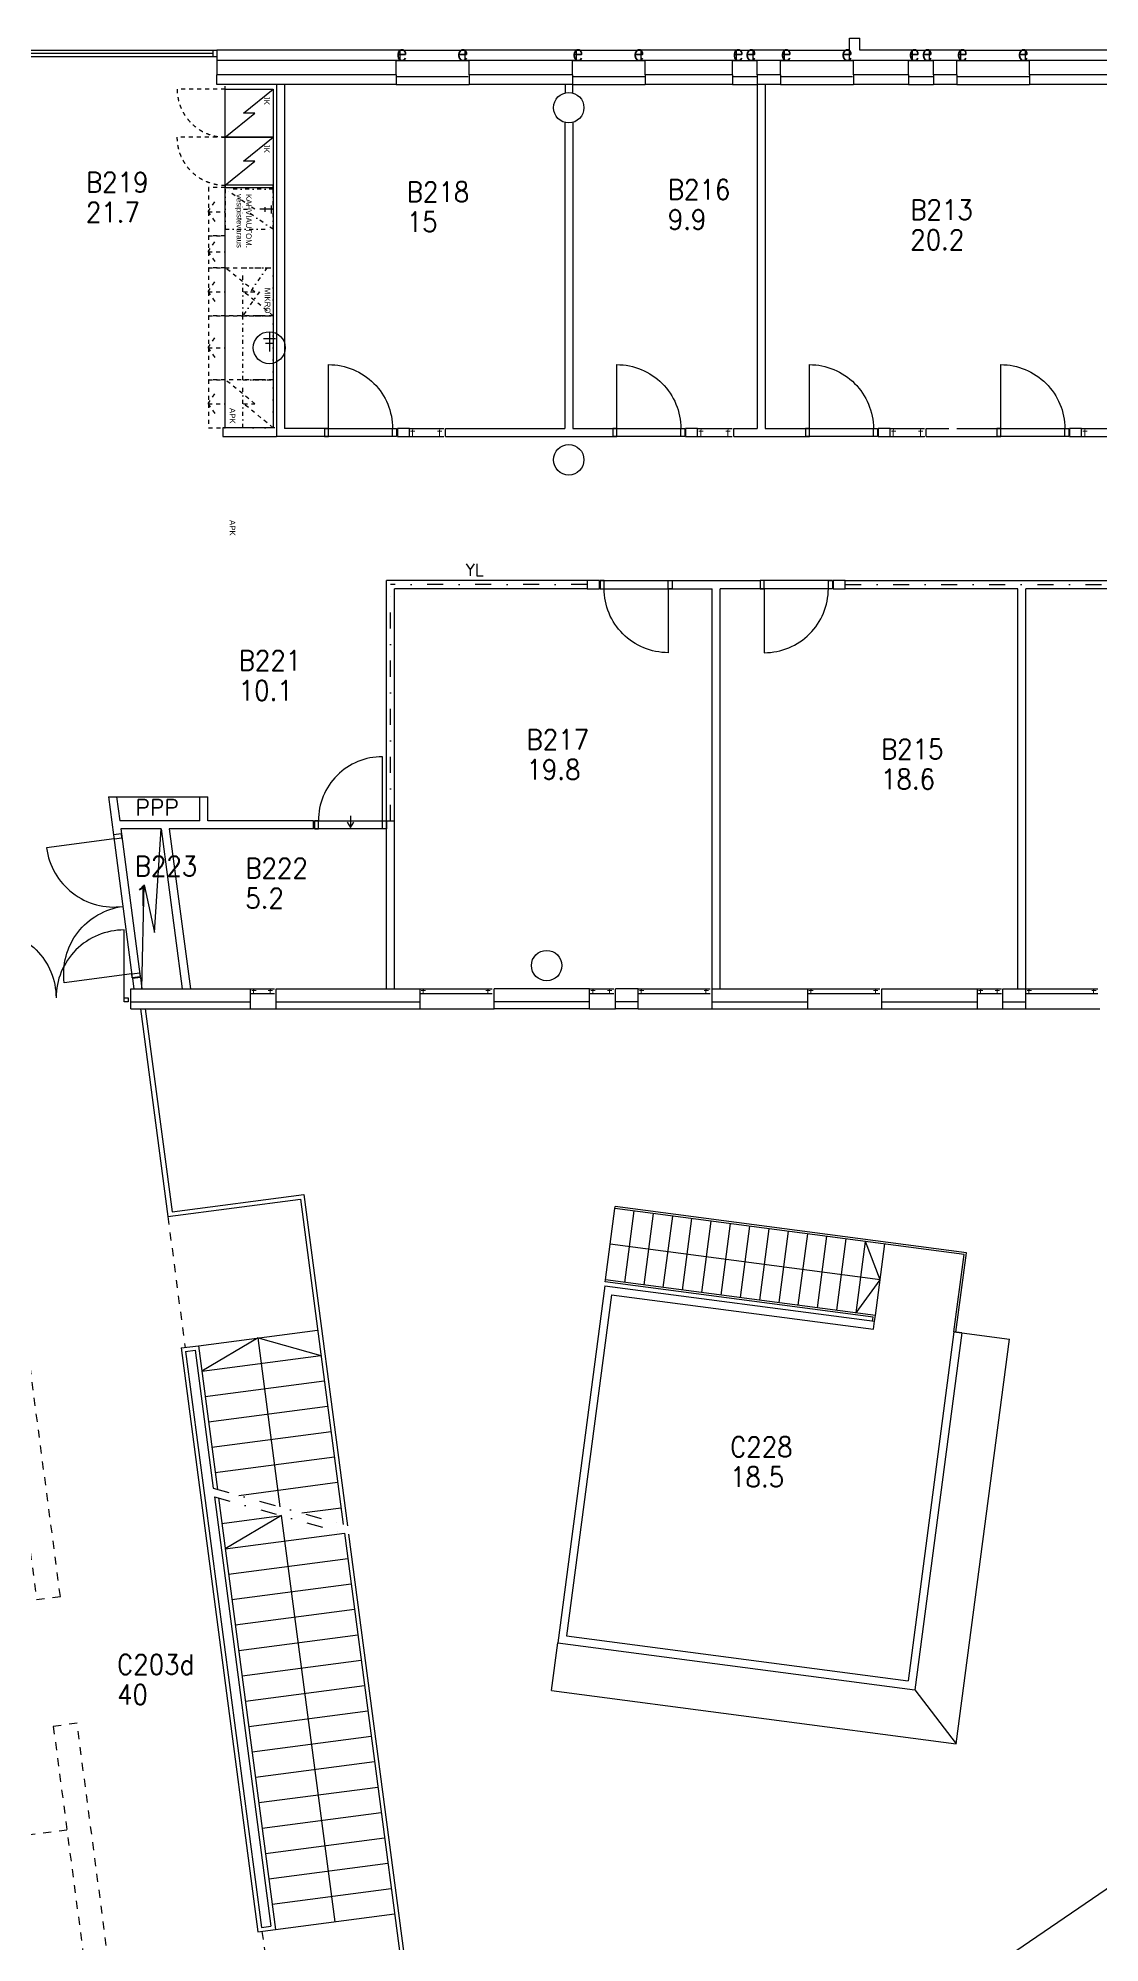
# Model space of a CAD drawing. Extents: x -11123 to 123675, y 9836 to 72527.
# Drawn here: x 52273 to 65533, y 41107 to 64910 of the extents above; entities that cross this region are included whole.
import ezdxf
from ezdxf.enums import TextEntityAlignment as Align

# ---------------------------------------------------------------- set-up
doc = ezdxf.new("R2010")
doc.units = 0
doc.header["$LTSCALE"] = 100
doc.header["$MEASUREMENT"] = 0
for name, pattern in [('KL', [2, 1, -1]), ('PKL', [3, 1, -1, 0, -1]), ('PKP', [6, 2, -2, 0, -2])]:
    doc.linetypes.add(name, pattern=pattern)
doc.layers.get('0').update_dxf_attribs({"linetype": 'CONTINUOUS'})
for name, color, linetype in [('ART1100T0', 7, 'CONTINUOUS'), ('ART1100T3', 7, 'CONTINUOUS'), ('ART1100TB', 7, 'CONTINUOUS'), ('ASHIUS', 253, 'CONTINUOUS'), ('ASKESKI', 253, 'CONTINUOUS'), ('ASKIINTOKALKD', 254, 'CONTINUOUS'), ('ASSANITKAL', 253, 'CONTINUOUS'), ('FM_OMAT', 7, 'CONTINUOUS'), ('M00402', 7, 'CONTINUOUS'), ('M06001', 7, 'CONTINUOUS'), ('M06037', 8, 'CONTINUOUS'), ('M06041', 8, 'CONTINUOUS'), ('M06051', 3, 'CONTINUOUS'), ('M06080', 7, 'CONTINUOUS')]:
    doc.layers.add(name, color=color, linetype=linetype)
doc.styles.add('ARIAL', font='arial.ttf')
doc.styles.add('S', font='ROMANS.shx', dxfattribs={"width": 0.8})
doc.styles.get("Standard").update_dxf_attribs({"font": 'simplex.shx'})

# ---------------------------------------------------------------- blocks, each defined once
blk = doc.blocks.new('AIOA_IKK-C')
at = {"layer": 'M06041', "linetype": 'ByBlock'}
for p, q in [((0, 0), (1000, 0)), ((0, -100), (1000, -100))]:
    blk.add_line(p, q, dxfattribs=at)
at = {"layer": 'FM_OMAT', "width": 0.9, "flags": 8}
for p in [(50, 0), (950, 0)]:
    blk.add_attdef('SARANA', text='', height=50, dxfattribs=at).set_placement(p, align=Align.MIDDLE)
at = {"layer": 'FM_OMAT', "width": 0.9}
for tag, p, flags in [('IKKKDI', (50, -700), 8), ('IKKNRO', (50, -850), 8), ('IKKYLE', (50, -1000), 9)]:
    blk.add_attdef(tag, p, '', height=125, dxfattribs=dict(at, flags=flags))
at = {"layer": 'M06041', "flags": 8}
blk.add_attdef('E', (0, 0), '', height=100, dxfattribs=at)
blk.add_attdef('E', text='', height=100, dxfattribs=at).set_placement((500, 0), align=Align.CENTER)
blk.add_attdef('E', text='', height=100, dxfattribs=at).set_placement((1000, 0), align=Align.RIGHT)
blk = doc.blocks.new('AIOA_IKK-B')
at = {"layer": 'M06041', "linetype": 'ByBlock'}
for p, q in [((0, 100), (1000, 100)), ((0, 0), (1000, 0))]:
    blk.add_line(p, q, dxfattribs=at)
at = {"layer": 'FM_OMAT', "width": 0.9}
for tag, p, flags in [('IKKYLE', (50, 875), 9), ('IKKNRO', (50, 725), 8), ('IKKKDI', (50, 575), 8)]:
    blk.add_attdef(tag, p, '', height=125, dxfattribs=dict(at, flags=flags))
at = {"layer": 'FM_OMAT', "width": 0.9, "flags": 8}
for p in [(50, 0), (950, 0)]:
    blk.add_attdef('SARANA', text='', height=50, dxfattribs=at).set_placement(p, align=Align.MIDDLE)
at = {"layer": 'M06041', "flags": 8}
blk.add_attdef('F', (0, 0), '', height=100, dxfattribs=at)
blk.add_attdef('F', text='', height=100, dxfattribs=at).set_placement((500, 0), align=Align.CENTER)
blk.add_attdef('F', text='', height=100, dxfattribs=at).set_placement((1000, 0), align=Align.RIGHT)
blk = doc.blocks.new('ALLAS')
at = {"color": 0, "linetype": 'ByBlock'}
for p, q in [((-200, 3), (47, 3)), ((-110, 78), (-110, -72)), ((-54, 53), (-54, -47))]:
    blk.add_line(p, q, dxfattribs=at)
blk.add_circle((0, 0), 200, dxfattribs=at)
blk = doc.blocks.new('keittiö')
at = {"layer": 'ASHIUS', "linetype": 'KL', "ltscale": 0.5}
for p, q in [((-2700, -835), (-2700, -620)), ((-2200, -835), (-2200, -620)), ((-1700, -835), (-1700, -620)), ((-1000, -835), (-1000, -620)), ((-300, -835), (-300, -620)), ((-2700, -835), (-2822, -751)), ((-2700, -835), (-2578, -751)), ((-2200, -835), (-2322, -751)), ((-2200, -835), (-2078, -751)), ((-1700, -835), (-1822, -751)), ((-1700, -835), (-1578, -751)), ((-1000, -835), (-1122, -751)), ((-1000, -835), (-878, -751)), ((-300, -835), (-422, -751)), ((-300, -835), (-178, -751))]:
    blk.add_line(p, q, dxfattribs=at)
at = {"layer": 'ASHIUS'}
for points in [[(-3631, -621), (-3930, -250), (-3930, -391), (-4230, -20)], [(-3031, -621), (-3330, -250), (-3330, -391), (-3630, -20)]]:
    blk.add_lwpolyline(points, dxfattribs=at)
at = {"layer": 'ASHIUS', "linetype": 'PKL', "ltscale": 0.5}
for points in [[(-2980, -620), (-2480, -620), (-2480, -20), (-2980, -20)], [(-1400, -400), (-2000, -400), (-2000, -20), (-1400, -20)], [(-600, -400), (-1400, -400), (-1400, -20), (-600, -20)], [(0, -400), (-600, -400), (-600, -20), (0, -20)]]:
    blk.add_lwpolyline(points, close=True, dxfattribs=at)
for points in [[(-2480, -20), (-2730, -391), (-2730, -249), (-2980, -620)], [(-2000, -99), (-1700, -306), (-1700, -194), (-1400, -400)]]:
    blk.add_lwpolyline(points, dxfattribs=at)
at = {"layer": 'ASHIUS', "linetype": 'KL', "ltscale": 0.5}
for points in [[(-1400, -620), (-2000, -620), (-2000, -20), (-1400, -20)], [(-600, -620), (-1400, -620), (-1400, -20), (-600, -20)], [(-2400, -620), (-3000, -620), (-3000, -830), (-2400, -830)], [(-2000, -620), (-2400, -620), (-2400, -830), (-2000, -830)], [(-1400, -620), (-2000, -620), (-2000, -830), (-1400, -830)], [(-600, -620), (-1400, -620), (-1400, -830), (-600, -830)], [(0, -620), (-600, -620), (-600, -830), (0, -830)]]:
    blk.add_lwpolyline(points, close=True, dxfattribs=at)
for points in [[(-1400, -20), (-1700, -391), (-1700, -249), (-2000, -620)], [(0, -20), (-300, -391), (-300, -249), (-600, -620)]]:
    blk.add_lwpolyline(points, dxfattribs=at)
for points in [[(-4231, -620), (-4231, -1220, 0.414214), (-3631, -621)], [(-3631, -623), (-3631, -1223, 0.414214), (-3031, -624)]]:
    blk.add_lwpolyline(points, format="xyb", dxfattribs=at)
at = {"layer": 'ASKESKI'}
blk.add_line((-4230, -620), (-4270, -620), dxfattribs=at)
for points in [[(0, -620), (-4230, -620), (-4230, -20), (0, -20)], [(-3630, -620), (-4230, -620), (-4230, -20), (-3630, -20)], [(-3030, -620), (-3630, -620), (-3630, -20), (-3030, -20)], [(-3030, -620), (-3000, -620), (-3000, -20), (-3030, -20)]]:
    blk.add_lwpolyline(points, close=True, dxfattribs=at)
at = {"layer": 'ASSANITKAL'}
for points in [[(-2776, -48), (-2679, -48)], [(-2757, -124), (-2696, -124)], [(-2730, -20), (-2730, -189), (-2730, -189)]]:
    blk.add_lwpolyline(points, dxfattribs=at)
blk.add_blockref('ALLAS', (-1000, -70), dxfattribs=at)
at = {"layer": 'ASKIINTOKALKD', "char_height": 70, "style": 'ARIAL'}
for s, insert, attachment_point in [('JK', (-4034, -67), 3), ('JK', (-3434, -67), 3), ('MIKRO', (-1428, -56), 3), ('KAHVIAUTOM.\\Pvesipistevaraus', (-2921, -291), 1), ('APK', (-51, -495), 3), ('APK', (1349, -495), 3)]:
    blk.add_mtext_dynamic_manual_height_columns(s, width=1914.28, gutter_width=1250, heights=[0], dxfattribs=dict(at, insert=insert, attachment_point=attachment_point))
blk = doc.blocks.new('AIOA_HUONE')
at = {"layer": 'ART1100T0', "width": 0.9}
blk.add_attdef('HNENUM', (56, 73), '', height=250, dxfattribs=at)
at = {"layer": 'ART1100T3', "width": 0.9}
blk.add_attdef('HNEALA', (56, -302), '', height=250, dxfattribs=at)

msp = doc.modelspace()

# ---------------------------------------------------------------- linework, layer by layer
at = {"layer": 'M00402'}
msp.add_line((53252, 55430), (54292, 55430), dxfattribs=at)
msp.add_lwpolyline([(53568, 53030), (53599, 54327), (53725, 53733), (53809, 55030)], dxfattribs=at)
at = {"layer": 'M06001'}
for p, q in [((54505, 64760), (54505, 64630)), ((56795, 64760), (54505, 64760)), ((56795, 64630), (56795, 64760)), ((57605, 64630), (57605, 64760)), ((58995, 64760), (57605, 64760)), ((58995, 64630), (58995, 64760)), ((59805, 64630), (59805, 64760)), ((60995, 64760), (59805, 64760)), ((60995, 64630), (60995, 64760)), ((61595, 64760), (61205, 64760)), ((61205, 64630), (61205, 64760)), ((61595, 64630), (61595, 64760)), ((62405, 64630), (62405, 64910)), ((62405, 64910), (62535, 64910)), ((62535, 64760), (62535, 64910)), ((63195, 64760), (62535, 64760)), ((63195, 64630), (63195, 64760)), ((63405, 64630), (63405, 64760)), ((63795, 64760), (63405, 64760)), ((63795, 64630), (63795, 64760)), ((64605, 64630), (64605, 64760)), ((65795, 64760), (64605, 64760)), ((54505, 64630), (54505, 64450)), ((56795, 64630), (54505, 64630)), ((56745, 64450), (56745, 64630)), ((58995, 64630), (57605, 64630)), ((57655, 64450), (57655, 64630)), ((58945, 64450), (58945, 64630)), ((60995, 64630), (59805, 64630)), ((59855, 64450), (59855, 64630)), ((60945, 64450), (60945, 64630)), ((61595, 64630), (61205, 64630)), ((61255, 64450), (61255, 64630)), ((61545, 64450), (61545, 64630)), ((63195, 64630), (62405, 64630)), ((62455, 64450), (62455, 64630)), ((63145, 64450), (63145, 64630)), ((63795, 64630), (63405, 64630)), ((63455, 64450), (63455, 64630)), ((63745, 64450), (63745, 64630)), ((65795, 64630), (64605, 64630)), ((64655, 64450), (64655, 64630)), ((54505, 64330), (54505, 64450)), ((56745, 64450), (54505, 64450)), ((56745, 64330), (54505, 64330)), ((55250, 64330), (55250, 59930)), ((55350, 64330), (55350, 60030)), ((56745, 64450), (56745, 64330)), ((57655, 64450), (57655, 64330)), ((58945, 64450), (57655, 64450)), ((58945, 64330), (57655, 64330)), ((58855, 64330), (58855, 64225)), ((58945, 64450), (58945, 64330)), ((58945, 64330), (58945, 64225)), ((59855, 64450), (59855, 64330)), ((60945, 64450), (59855, 64450)), ((60945, 64330), (59855, 64330)), ((60945, 64450), (60945, 64330)), ((61545, 64450), (61255, 64450)), ((61255, 64450), (61255, 64330)), ((61255, 64330), (61255, 60030)), ((61545, 64330), (61255, 64330)), ((61355, 64330), (61355, 60030)), ((61545, 64450), (61545, 64330)), ((62455, 64450), (62455, 64330)), ((63145, 64450), (62455, 64450)), ((63145, 64330), (62455, 64330)), ((63145, 64450), (63145, 64330)), ((63455, 64450), (63455, 64330)), ((63745, 64450), (63455, 64450)), ((63745, 64330), (63455, 64330)), ((63745, 64450), (63745, 64330)), ((64655, 64450), (64655, 64330)), ((65745, 64450), (64655, 64450)), ((65745, 64330), (64655, 64330)), ((58850, 63857), (58850, 60030)), ((58950, 63857), (58950, 60030)), ((55230, 60041), (54580, 60041)), ((54580, 60041), (54580, 59930)), ((55850, 60030), (55350, 60030)), ((55850, 60030), (55850, 59930)), ((57360, 59930), (57360, 60030)), ((57360, 60030), (58850, 60030)), ((58950, 60030), (59450, 60030)), ((59450, 60030), (59450, 59930)), ((60960, 59930), (60960, 60030)), ((60960, 60030), (61255, 60030)), ((61355, 60030), (61855, 60030)), ((61855, 60030), (61855, 59930)), ((63365, 59930), (63365, 60030)), ((63365, 60030), (63645, 60030)), ((63745, 60030), (64245, 60030)), ((64245, 60030), (64245, 59930)), ((54580, 59930), (55250, 59930)), ((55850, 59930), (55250, 59930)), ((57360, 59930), (59450, 59930)), ((60960, 59930), (61855, 59930)), ((63365, 59930), (64245, 59930)), ((59132, 58130), (56623, 58130)), ((56623, 55130), (56623, 58130)), ((60192, 58130), (61292, 58130)), ((60192, 58130), (60192, 58030)), ((61292, 58130), (61292, 58030)), ((62352, 58130), (71538, 58130)), ((59132, 58030), (56723, 58030)), ((56723, 53030), (56723, 58030)), ((60192, 58030), (60692, 58030)), ((60692, 53030), (60692, 58030)), ((60792, 53030), (60792, 58030)), ((61292, 58030), (60792, 58030)), ((64508, 58030), (62352, 58030)), ((64508, 53030), (64508, 58030)), ((64608, 53030), (64608, 58030)), ((71538, 58030), (64608, 58030)), ((56623, 53030), (56623, 55793)), ((53152, 55430), (53252, 55430)), ((53152, 55430), (53215, 54952)), ((53252, 55430), (53292, 55130)), ((54292, 55430), (54392, 55430)), ((54292, 55130), (54292, 55430)), ((54392, 55130), (54392, 55430)), ((54292, 55130), (53292, 55130)), ((53305, 55030), (53314, 54965)), ((53809, 55030), (53305, 55030)), ((53809, 55030), (54073, 53030)), ((53910, 55030), (54174, 53030)), ((55713, 55030), (53910, 55030)), ((55713, 55130), (54392, 55130)), ((55713, 55030), (55713, 55130)), ((53314, 54965), (53215, 54952)), ((53550, 53170), (53451, 53157)), ((53451, 53157), (53468, 53030)), ((53550, 53170), (53568, 53030)), ((53430, 53030), (54925, 53030)), ((53430, 52780), (53430, 53030)), ((53430, 52865), (54925, 52865)), ((54925, 52780), (54925, 53030)), ((55245, 52780), (55245, 53030)), ((55245, 53030), (57043, 53030)), ((55245, 52865), (57043, 52865)), ((57043, 52780), (57043, 53030)), ((57969, 52780), (57969, 53030)), ((59161, 53030), (57969, 53030)), ((59161, 52865), (57969, 52865)), ((59161, 52780), (59161, 53030)), ((59482, 52780), (59482, 53030)), ((59767, 53030), (59482, 53030)), ((59767, 52865), (59482, 52865)), ((59767, 52780), (59767, 53030)), ((60692, 52780), (60692, 53030)), ((60692, 53030), (61885, 53030)), ((60692, 52865), (61885, 52865)), ((61885, 52780), (61885, 53030)), ((62810, 52780), (62810, 53030)), ((62810, 53030), (64003, 53030)), ((62810, 52865), (64003, 52865)), ((64003, 52780), (64003, 53030)), ((64323, 52780), (64323, 53030)), ((64323, 53030), (64608, 53030)), ((64323, 52865), (64608, 52865)), ((64608, 52780), (64608, 53030)), ((53430, 52780), (54925, 52780)), ((55245, 52780), (57043, 52780)), ((59161, 52780), (57969, 52780)), ((59767, 52780), (59482, 52780)), ((60692, 52780), (61885, 52780)), ((62810, 52780), (64003, 52780)), ((64323, 52780), (64608, 52780))]:
    msp.add_line(p, q, dxfattribs=at)
for centre in [(58900, 64040), (58900, 59640), (58624, 53320)]:
    msp.add_circle(centre, 190, dxfattribs=at)
at = {"layer": 'M06037'}
for p, q in [((53551, 52780), (53893, 50184)), ((53611, 52780), (53946, 50242)), ((53893, 50184), (55548, 50402)), ((53946, 50242), (55591, 50458)), ((55548, 50402), (56084, 46336)), ((55591, 50458), (56136, 46321)), ((59359, 49393), (59476, 50285)), ((63839, 49711), (59476, 50285)), ((63867, 49732), (59480, 50310)), ((59600, 49361), (59717, 50254)), ((59840, 49330), (59958, 50222)), ((60081, 49298), (60199, 50190)), ((60322, 49266), (60439, 50158)), ((60563, 49234), (60680, 50127)), ((60803, 49203), (60921, 50095)), ((61044, 49171), (61162, 50063)), ((61285, 49139), (61402, 50032)), ((61526, 49108), (61643, 50000)), ((62788, 49395), (59418, 49839)), ((61767, 49076), (61884, 49968)), ((62007, 49044), (62125, 49937)), ((62248, 49013), (62366, 49905)), ((62489, 48981), (62606, 49873)), ((62788, 49395), (62606, 49873)), ((62730, 48949), (62847, 49841)), ((63711, 48744), (63839, 49711)), ((63736, 48741), (63867, 49732)), ((59349, 49319), (58762, 44857)), ((59349, 49319), (62720, 48875)), ((62702, 48928), (59356, 49368)), ((62730, 48949), (59359, 49393)), ((62489, 48981), (62788, 49395)), ((59435, 49206), (58874, 44943)), ((59435, 49206), (62707, 48776)), ((62695, 48878), (62702, 48928)), ((62707, 48776), (62720, 48875)), ((62720, 48875), (62730, 48949)), ((54058, 48542), (54277, 48570)), ((54277, 48570), (55764, 48766)), ((54277, 48570), (54513, 46775)), ((55020, 48668), (54318, 48253)), ((55020, 48668), (55805, 48449)), ((55298, 46555), (55020, 48668)), ((63711, 48744), (63137, 44382)), ((63810, 48731), (63223, 44270)), ((63810, 48731), (63711, 48744)), ((63711, 48744), (63810, 48731)), ((63740, 43597), (64405, 48653)), ((63810, 48731), (64405, 48653)), ((54058, 48542), (55019, 41245)), ((54115, 48499), (54233, 48514)), ((54115, 48499), (55062, 41301)), ((54233, 48514), (54461, 46789)), ((54318, 48253), (55805, 48449)), ((54360, 47936), (55847, 48132)), ((54402, 47619), (55889, 47814)), ((54444, 47301), (55931, 47497)), ((54485, 46984), (55973, 47180)), ((54475, 46681), (55181, 41316)), ((54527, 46667), (55237, 41273)), ((54780, 46700), (56014, 46863)), ((54569, 46350), (55312, 46447)), ((55312, 46447), (54611, 46032)), ((55981, 41371), (55312, 46447)), ((55565, 46481), (56056, 46545)), ((54611, 46032), (56098, 46228)), ((56098, 46228), (56940, 39833)), ((56150, 46213), (56996, 39790)), ((54652, 45715), (56140, 45911)), ((54694, 45398), (56181, 45594)), ((54736, 45081), (56223, 45276)), ((54778, 44763), (56265, 44959)), ((58762, 44857), (63223, 44270)), ((58874, 44943), (63137, 44382)), ((54820, 44446), (56307, 44642)), ((54861, 44129), (56348, 44325)), ((58683, 44262), (63740, 43597)), ((63223, 44270), (63740, 43597)), ((54903, 43811), (56390, 44007)), ((54945, 43494), (56432, 43690)), ((54987, 43177), (56474, 43373)), ((55028, 42860), (56516, 43055)), ((55070, 42542), (56557, 42738)), ((55112, 42225), (56599, 42421)), ((55154, 41908), (56641, 42104)), ((55195, 41591), (56683, 41786)), ((55237, 41273), (56724, 41469)), ((55019, 41245), (55237, 41273)), ((55062, 41301), (55181, 41316))]:
    msp.add_line(p, q, dxfattribs=at)
at = {"layer": 'M06037', "linetype": 'KL'}
for p, q in [((53893, 50184), (54108, 48548)), ((52633, 42518), (46932, 41767)), ((55069, 41251), (55284, 39615))]:
    msp.add_line(p, q, dxfattribs=at)
at = {"layer": 'M06037', "linetype": 'PKP'}
for p, q in [((54461, 46789), (56136, 46321)), ((54475, 46681), (56150, 46213))]:
    msp.add_line(p, q, dxfattribs=at)
at = {"layer": 'M06041'}
for p, q in [((50193, 64760), (54505, 64760)), ((54455, 64760), (54455, 64680)), ((56795, 64760), (57605, 64760)), ((58995, 64760), (59805, 64760)), ((60995, 64760), (61205, 64760)), ((61595, 64760), (62405, 64760)), ((63195, 64760), (63405, 64760)), ((63795, 64760), (64605, 64760)), ((50204, 64680), (54505, 64680)), ((50254, 64720), (54455, 64720)), ((56745, 64330), (57655, 64330)), ((58945, 64330), (59855, 64330)), ((60945, 64330), (61255, 64330)), ((61545, 64330), (62455, 64330)), ((63145, 64330), (63455, 64330)), ((63745, 64330), (64655, 64330)), ((54925, 52780), (55245, 52780)), ((57043, 52780), (57969, 52780)), ((59161, 52780), (59482, 52780)), ((59767, 52780), (60692, 52780)), ((61885, 52780), (62810, 52780)), ((64003, 52780), (64323, 52780)), ((64608, 52780), (65533, 52780))]:
    msp.add_line(p, q, dxfattribs=at)
at = {"layer": 'M06041', "linetype": 'PKP'}
for p, q in [((56673, 55130), (56673, 58130)), ((59132, 58080), (56673, 58080)), ((62352, 58080), (71538, 58080)), ((56623, 55130), (56723, 55130))]:
    msp.add_line(p, q, dxfattribs=at)
at = {"layer": 'M06051', "linetype": 'ByBlock'}
for p, q in [((55850, 60030), (56750, 60030)), ((59450, 60030), (60350, 60030)), ((61855, 60030), (62755, 60030)), ((64245, 60030), (65145, 60030)), ((56750, 59930), (55850, 59930)), ((60350, 59930), (59450, 59930)), ((62755, 59930), (61855, 59930)), ((65145, 59930), (64245, 59930)), ((59292, 58130), (60192, 58130)), ((62192, 58130), (61292, 58130)), ((59292, 58030), (60192, 58030)), ((62192, 58030), (61292, 58030)), ((55723, 55130), (56623, 55130)), ((56623, 55030), (55723, 55030)), ((53215, 54952), (53449, 53167)), ((53314, 54965), (53549, 53180)), ((53347, 52865), (53347, 52915)), ((53347, 52915), (53397, 52915)), ((53397, 52865), (53347, 52865)), ((53397, 52915), (53397, 52865)), ((53397, 52915), (53397, 52865))]:
    msp.add_line(p, q, dxfattribs=at)
at = {"layer": 'M06051'}
for p, q in [((56910, 60030), (56760, 60030)), ((56760, 60030), (56760, 59930)), ((56910, 59930), (56910, 60030)), ((56910, 60030), (56910, 60030)), ((60510, 60030), (60360, 60030)), ((60360, 60030), (60360, 59930)), ((60510, 59930), (60510, 60030)), ((60510, 60030), (60510, 60030)), ((62915, 60030), (62765, 60030)), ((62765, 60030), (62765, 59930)), ((62915, 59930), (62915, 60030)), ((62915, 60030), (62915, 60030)), ((65305, 60030), (65155, 60030)), ((65155, 60030), (65155, 59930)), ((65305, 59930), (65305, 60030)), ((65305, 60030), (65305, 60030)), ((56760, 59930), (56910, 59930)), ((60360, 59930), (60510, 59930)), ((62765, 59930), (62915, 59930)), ((65155, 59930), (65305, 59930)), ((59282, 58130), (59132, 58130)), ((59132, 58130), (59132, 58030)), ((59282, 58030), (59282, 58130)), ((59282, 58130), (59282, 58130)), ((62352, 58130), (62202, 58130)), ((62202, 58130), (62202, 58030)), ((62352, 58030), (62352, 58130)), ((62352, 58130), (62352, 58130)), ((59132, 58030), (59282, 58030)), ((62202, 58030), (62352, 58030)), ((56133, 55114), (56173, 55046)), ((56173, 55193), (56173, 55046)), ((56173, 55046), (56214, 55114))]:
    msp.add_line(p, q, dxfattribs=at)
at = {"layer": 'M06051', "linetype": 'ByBlock'}
for points in [[(55900, 60030), (55900, 60830, -0.414214), (56700, 60030, -0.671351)], [(59500, 60030), (59500, 60830, -0.414214), (60300, 60030, -0.671351)], [(61905, 60030), (61905, 60830, -0.414214), (62705, 60030, -0.671351)], [(64295, 60030), (64295, 60830, -0.414214), (65095, 60030, -0.671351)], [(60142, 58030), (60142, 57230, -0.414214), (59342, 58030, -0.671351)], [(61342, 58030), (61342, 57230, 0.414214), (62142, 58030, 0.671351)], [(56573, 55130), (56573, 55930, 0.414214), (55773, 55130, 0.671351)], [(53221, 54902), (52378, 54791, 0.414214), (53332, 54059, 0.671351)], [(53443, 53217), (52600, 53106, -0.414214), (53332, 54059, -0.671351)], [(51647, 52915), (51647, 53765, -0.414214), (52497, 52915, -0.671351)], [(53347, 52915), (53347, 53765, 0.414214), (52497, 52915, 0.671351)]]:
    msp.add_lwpolyline(points, format="xyb", dxfattribs=at)
for points in [[(55850, 59930), (55900, 59930), (55900, 60030), (55850, 60030)], [(56750, 59930), (56700, 59930), (56700, 60030), (56750, 60030)], [(59450, 59930), (59500, 59930), (59500, 60030), (59450, 60030)], [(60350, 59930), (60300, 59930), (60300, 60030), (60350, 60030)], [(61855, 59930), (61905, 59930), (61905, 60030), (61855, 60030)], [(62755, 59930), (62705, 59930), (62705, 60030), (62755, 60030)], [(64245, 59930), (64295, 59930), (64295, 60030), (64245, 60030)], [(65145, 59930), (65095, 59930), (65095, 60030), (65145, 60030)], [(59292, 58030), (59342, 58030), (59342, 58130), (59292, 58130)], [(60192, 58030), (60142, 58030), (60142, 58130), (60192, 58130)], [(61292, 58030), (61342, 58030), (61342, 58130), (61292, 58130)], [(62192, 58030), (62142, 58030), (62142, 58130), (62192, 58130)], [(55723, 55030), (55773, 55030), (55773, 55130), (55723, 55130)], [(56623, 55030), (56573, 55030), (56573, 55130), (56623, 55130)], [(53215, 54952), (53221, 54902), (53320, 54915), (53314, 54965)], [(53449, 53167), (53443, 53217), (53542, 53230), (53549, 53180)]]:
    msp.add_lwpolyline(points, close=True, dxfattribs=at)
at = {"layer": 'M06080'}
for p, q in [((55930, 35172), (81732, 52780)), ((59476, 50285), (59480, 50310)), ((59356, 49368), (59359, 49393)), ((58683, 44262), (58762, 44857))]:
    msp.add_line(p, q, dxfattribs=at)
at = {"layer": 'M06080', "linetype": 'KL'}
for points in [[(52159, 48413), (51862, 48374), (52253, 45399), (52551, 45438)], [(52759, 43852), (52462, 43813), (52854, 40839), (53151, 40878)]]:
    msp.add_lwpolyline(points, close=True, dxfattribs=at)

# ---------------------------------------------------------------- block references
at = {"layer": 'ART1100TB'}
for p, values in [((52814, 62910), {'HNENUM': 'B219', 'HNEALA': '21.7'}), ((56821, 62791), {'HNENUM': 'B218', 'HNEALA': '15'}), ((60081, 62820), {'HNENUM': 'B216', 'HNEALA': '9.9'}), ((63109, 62567), {'HNENUM': 'B213', 'HNEALA': '20.2'}), ((54722, 56935), {'HNENUM': 'B221', 'HNEALA': '10.1'}), ((58316, 55947), {'HNENUM': 'B217', 'HNEALA': '19.8'}), ((62743, 55828), {'HNENUM': 'B215', 'HNEALA': '18.6'}), ((53424, 54365), {'HNENUM': 'B223', 'HNEALA': '1'}), ((54805, 54338), {'HNENUM': 'B222', 'HNEALA': '5.2'}), ((60859, 47107), {'HNENUM': 'C228', 'HNEALA': '18.5'}), ((53203, 44388), {'HNENUM': 'C203d', 'HNEALA': '40'})]:
    msp.add_blockref('AIOA_HUONE', p, dxfattribs=at).add_auto_attribs(values)
at = {"layer": 'M06041'}
ref = msp.add_blockref('AIOA_IKK-C', (56745, 64630), dxfattribs=dict(at, xscale=0.9, yscale=2, zscale=0.9))
ref.add_attrib('E', 'e', dxfattribs={"height": 200, "width": 0.9, "flags": 2}).set_placement((57645, 64630), align=Align.RIGHT)
ref.add_attrib('E', 'e', (56745, 64630), dxfattribs={"height": 200, "width": 0.9, "flags": 2})
ref.add_attrib('E', 'e', dxfattribs={"height": 0.18, "width": 1.35, "flags": 2}).set_placement((57645, 64630), align=Align.CENTER)
ref = msp.add_blockref('AIOA_IKK-C', (58945, 64630), dxfattribs=dict(at, xscale=0.9, yscale=2, zscale=0.9))
ref.add_attrib('E', 'e', dxfattribs={"height": 200, "width": 0.9, "flags": 2}).set_placement((59845, 64630), align=Align.RIGHT)
ref.add_attrib('E', 'e', (58945, 64630), dxfattribs={"height": 200, "width": 0.9, "flags": 2})
ref.add_attrib('E', 'e', dxfattribs={"height": 0.18, "width": 1.35, "flags": 2}).set_placement((59845, 64630), align=Align.CENTER)
ref = msp.add_blockref('AIOA_IKK-C', (60945, 64630), dxfattribs=dict(at, xscale=0.3, yscale=2, zscale=0.3))
ref.add_attrib('E', 'e', dxfattribs={"height": 200, "width": 0.9, "flags": 2}).set_placement((61245, 64630), align=Align.RIGHT)
ref.add_attrib('E', 'e', (60945, 64630), dxfattribs={"height": 200, "width": 0.9, "flags": 2})
ref.add_attrib('E', 'e', dxfattribs={"height": 0.18, "width": 1.35, "flags": 2}).set_placement((61245, 64630), align=Align.CENTER)
ref = msp.add_blockref('AIOA_IKK-C', (61545, 64630), dxfattribs=dict(at, xscale=0.9, yscale=2, zscale=0.9))
ref.add_attrib('E', 'e', dxfattribs={"height": 200, "width": 0.9, "flags": 2}).set_placement((62445, 64630), align=Align.RIGHT)
ref.add_attrib('E', 'e', (61545, 64630), dxfattribs={"height": 200, "width": 0.9, "flags": 2})
ref.add_attrib('E', 'e', dxfattribs={"height": 0.18, "width": 1.35, "flags": 2}).set_placement((62445, 64630), align=Align.CENTER)
ref = msp.add_blockref('AIOA_IKK-C', (63145, 64630), dxfattribs=dict(at, xscale=0.3, yscale=2, zscale=0.3))
ref.add_attrib('E', 'e', dxfattribs={"height": 200, "width": 0.9, "flags": 2}).set_placement((63445, 64630), align=Align.RIGHT)
ref.add_attrib('E', 'e', (63145, 64630), dxfattribs={"height": 200, "width": 0.9, "flags": 2})
ref.add_attrib('E', 'e', dxfattribs={"height": 0.18, "width": 1.35, "flags": 2}).set_placement((63445, 64630), align=Align.CENTER)
ref = msp.add_blockref('AIOA_IKK-C', (63745, 64630), dxfattribs=dict(at, xscale=0.9, yscale=2, zscale=0.9))
ref.add_attrib('E', 'e', dxfattribs={"height": 200, "width": 0.9, "flags": 2}).set_placement((64645, 64630), align=Align.RIGHT)
ref.add_attrib('E', 'e', (63745, 64630), dxfattribs={"height": 200, "width": 0.9, "flags": 2})
ref.add_attrib('E', 'e', dxfattribs={"height": 0.18, "width": 1.35, "flags": 2}).set_placement((64645, 64630), align=Align.CENTER)
ref = msp.add_blockref('AIOA_IKK-B', (56910, 59930), dxfattribs=dict(at, xscale=0.43, zscale=0.43))
ref.add_attrib('F', 'f', dxfattribs={"height": 100, "width": 1.8, "flags": 2}).set_placement((57340, 59930), align=Align.RIGHT)
ref.add_attrib('F', 'f', (56910, 59930), dxfattribs={"height": 100, "width": 1.8, "flags": 2})
ref.add_attrib('F', 'f', dxfattribs={"height": 0.18, "width": 2.7, "flags": 2}).set_placement((57340, 59930), align=Align.CENTER)
ref = msp.add_blockref('AIOA_IKK-B', (60510, 59930), dxfattribs=dict(at, xscale=0.43, zscale=0.43))
ref.add_attrib('F', 'f', dxfattribs={"height": 100, "width": 1.8, "flags": 2}).set_placement((60940, 59930), align=Align.RIGHT)
ref.add_attrib('F', 'f', (60510, 59930), dxfattribs={"height": 100, "width": 1.8, "flags": 2})
ref.add_attrib('F', 'f', dxfattribs={"height": 0.18, "width": 2.7, "flags": 2}).set_placement((60940, 59930), align=Align.CENTER)
ref = msp.add_blockref('AIOA_IKK-B', (62915, 59930), dxfattribs=dict(at, xscale=0.43, zscale=0.43))
ref.add_attrib('F', 'f', dxfattribs={"height": 100, "width": 1.8, "flags": 2}).set_placement((63345, 59930), align=Align.RIGHT)
ref.add_attrib('F', 'f', (62915, 59930), dxfattribs={"height": 100, "width": 1.8, "flags": 2})
ref.add_attrib('F', 'f', dxfattribs={"height": 0.18, "width": 2.7, "flags": 2}).set_placement((63345, 59930), align=Align.CENTER)
ref = msp.add_blockref('AIOA_IKK-B', (65305, 59930), dxfattribs=dict(at, xscale=0.43, zscale=0.43))
ref.add_attrib('F', 'f', dxfattribs={"height": 100, "width": 1.8, "flags": 2}).set_placement((65735, 59930), align=Align.RIGHT)
ref.add_attrib('F', 'f', (65305, 59930), dxfattribs={"height": 100, "width": 1.8, "flags": 2})
ref.add_attrib('F', 'f', dxfattribs={"height": 0.18, "width": 2.7, "flags": 2}).set_placement((65735, 59930), align=Align.CENTER)
ref = msp.add_blockref('AIOA_IKK-B', (54925, 52970), dxfattribs=dict(at, xscale=0.3, yscale=0.6, zscale=0.3))
ref.add_attrib('F', 'f', dxfattribs={"height": 60, "width": 3, "flags": 2}).set_placement((55225, 52970), align=Align.RIGHT)
ref.add_attrib('F', 'f', (54925, 52970), dxfattribs={"height": 60, "width": 3, "flags": 2})
ref.add_attrib('F', 'f', dxfattribs={"height": 0.18, "width": 4.5, "flags": 2}).set_placement((55225, 52970), align=Align.CENTER)
ref = msp.add_blockref('AIOA_IKK-B', (57043, 52970), dxfattribs=dict(at, xscale=0.9, yscale=0.6, zscale=0.9))
ref.add_attrib('F', 'f', dxfattribs={"height": 60, "width": 3, "flags": 2}).set_placement((57943, 52970), align=Align.RIGHT)
ref.add_attrib('F', 'f', (57043, 52970), dxfattribs={"height": 60, "width": 3, "flags": 2})
ref.add_attrib('F', 'f', dxfattribs={"height": 0.18, "width": 4.5, "flags": 2}).set_placement((57943, 52970), align=Align.CENTER)
ref = msp.add_blockref('AIOA_IKK-B', (59161, 52970), dxfattribs=dict(at, xscale=0.3, yscale=0.6, zscale=0.3))
ref.add_attrib('F', 'f', dxfattribs={"height": 60, "width": 3, "flags": 2}).set_placement((59461, 52970), align=Align.RIGHT)
ref.add_attrib('F', 'f', (59161, 52970), dxfattribs={"height": 60, "width": 3, "flags": 2})
ref.add_attrib('F', 'f', dxfattribs={"height": 0.18, "width": 4.5, "flags": 2}).set_placement((59461, 52970), align=Align.CENTER)
ref = msp.add_blockref('AIOA_IKK-B', (59767, 52970), dxfattribs=dict(at, xscale=0.9, yscale=0.6, zscale=0.9))
ref.add_attrib('F', 'f', dxfattribs={"height": 60, "width": 3, "flags": 2}).set_placement((60667, 52970), align=Align.RIGHT)
ref.add_attrib('F', 'f', (59767, 52970), dxfattribs={"height": 60, "width": 3, "flags": 2})
ref.add_attrib('F', 'f', dxfattribs={"height": 0.18, "width": 4.5, "flags": 2}).set_placement((60667, 52970), align=Align.CENTER)
ref = msp.add_blockref('AIOA_IKK-B', (61885, 52970), dxfattribs=dict(at, xscale=0.9, yscale=0.6, zscale=0.9))
ref.add_attrib('F', 'f', dxfattribs={"height": 60, "width": 3, "flags": 2}).set_placement((62785, 52970), align=Align.RIGHT)
ref.add_attrib('F', 'f', (61885, 52970), dxfattribs={"height": 60, "width": 3, "flags": 2})
ref.add_attrib('F', 'f', dxfattribs={"height": 0.18, "width": 4.5, "flags": 2}).set_placement((62785, 52970), align=Align.CENTER)
ref = msp.add_blockref('AIOA_IKK-B', (64003, 52970), dxfattribs=dict(at, xscale=0.3, yscale=0.6, zscale=0.3))
ref.add_attrib('F', 'f', dxfattribs={"height": 60, "width": 3, "flags": 2}).set_placement((64303, 52970), align=Align.RIGHT)
ref.add_attrib('F', 'f', (64003, 52970), dxfattribs={"height": 60, "width": 3, "flags": 2})
ref.add_attrib('F', 'f', dxfattribs={"height": 0.18, "width": 4.5, "flags": 2}).set_placement((64303, 52970), align=Align.CENTER)
ref = msp.add_blockref('AIOA_IKK-B', (64608, 52970), dxfattribs=dict(at, xscale=0.9, yscale=0.6, zscale=0.9))
ref.add_attrib('F', 'f', dxfattribs={"height": 60, "width": 3, "flags": 2}).set_placement((65508, 52970), align=Align.RIGHT)
ref.add_attrib('F', 'f', (64608, 52970), dxfattribs={"height": 60, "width": 3, "flags": 2})
ref.add_attrib('F', 'f', dxfattribs={"height": 0.18, "width": 4.5, "flags": 2}).set_placement((65508, 52970), align=Align.CENTER)
at = {"layer": 'M06080', "rotation": 270}
msp.add_blockref('keittiö', (55230, 60041), dxfattribs=at)

# ---------------------------------------------------------------- texts
at = {"layer": 'M00402', "style": 'S'}
msp.add_text('PPP', height=200, dxfattribs=at).set_placement((53490, 55196))
at = {"layer": 'M06041', "style": 'S'}
msp.add_text('YL', height=150, dxfattribs=at).set_placement((57611, 58190))

doc.saveas('drawing.dxf')
